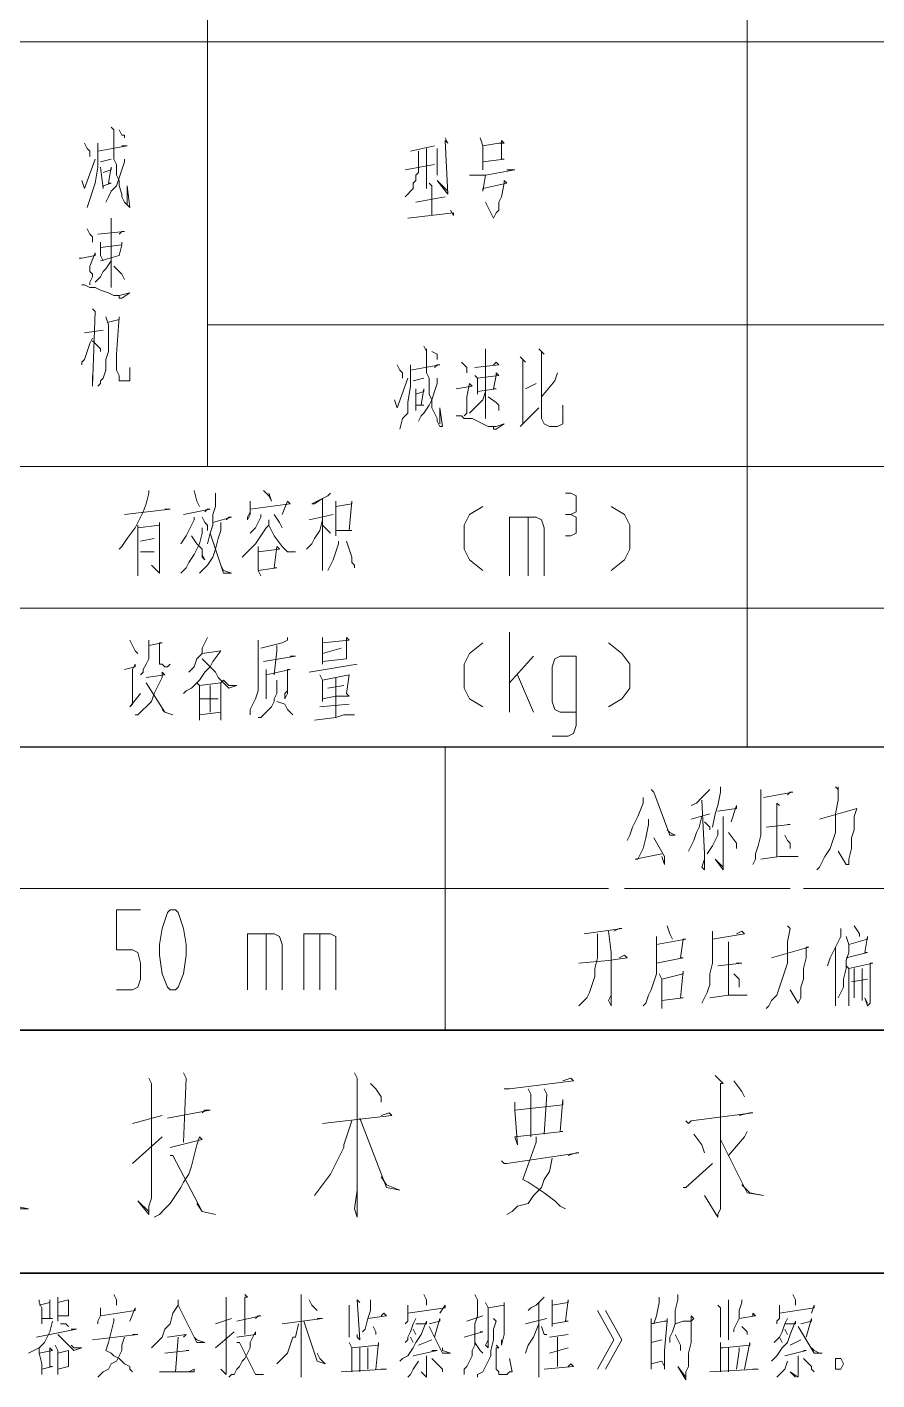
# Model space of a CAD drawing. Header units: inches. Extents: x 46040 to 48278, y -91226 to -88002.
# Drawn here: x 47890 to 48042.6, y -88526.8 to -88283.6 of the extents above; entities that cross this region are included whole.
import ezdxf

# ---------------------------------------------------------------- set-up
doc = ezdxf.new("R2010")
doc.units = ezdxf.units.IN
doc.layers.add('轮廓线', color=7, linetype='Continuous')

msp = doc.modelspace()

# ---------------------------------------------------------------- linework, layer by layer
at = {"layer": '轮廓线', "lineweight": 18}
for points in [[(48019.355, -88083.25), (48019.355, -88413.01)], [(47885.913, -88286.289), (48164.316, -88286.289)], [(47905.116, -88301.65), (47905.593, -88302.129), (47905.593, -88305.01), (47905.593, -88305.969), (47905.593, -88307.41), (47906.073, -88308.369), (47906.073, -88309.33), (47906.073, -88310.289), (47906.554, -88311.25), (47906.554, -88312.209), (47907.034, -88313.65), (47907.034, -88314.129), (47907.515, -88315.09), (47907.995, -88315.568), (47908.476, -88316.049), (47907.995, -88312.209), (47907.995, -88315.568)], [(47906.554, -88302.129), (47907.034, -88303.09), (47907.515, -88303.09), (47907.515, -88303.568)], [(47965.116, -88303.568), (47965.593, -88304.529), (47965.116, -88304.049), (47965.593, -88313.65), (47963.675, -88311.25), (47965.593, -88313.17)], [(47971.355, -88303.568), (47971.835, -88305.01), (47971.835, -88309.33), (47971.835, -88307.889), (47975.675, -88307.41), (47975.194, -88307.41), (47975.194, -88304.529), (47975.194, -88304.049), (47975.675, -88304.529), (47974.714, -88304.529), (47971.835, -88305.01)], [(47900.316, -88304.529), (47900.796, -88305.49), (47901.276, -88305.969), (47901.276, -88306.93)], [(47902.714, -88304.529), (47902.714, -88305.969), (47902.714, -88308.849), (47902.233, -88311.728), (47901.753, -88313.17), (47901.276, -88314.609), (47900.796, -88316.049)], [(47902.714, -88305.969), (47907.995, -88305.01), (47907.515, -88305.01), (47907.034, -88305.01)], [(47960.316, -88305.969), (47960.316, -88308.849), (47960.316, -88309.808), (47959.835, -88310.289), (47959.835, -88311.25), (47959.355, -88311.728), (47959.355, -88312.689), (47958.874, -88313.17), (47958.394, -88313.65), (47957.913, -88314.129)], [(47958.874, -88305.969), (47963.194, -88305.01)], [(47961.753, -88305.49), (47961.753, -88312.689)], [(47963.675, -88305.49), (47963.675, -88310.289)], [(47899.835, -88311.25), (47900.316, -88312.689), (47902.233, -88307.41)], [(47905.116, -88307.41), (47903.194, -88307.889)], [(47907.515, -88307.41), (47907.515, -88307.889), (47907.034, -88309.33), (47906.554, -88310.769), (47906.073, -88312.209), (47905.116, -88313.17), (47904.636, -88314.129), (47904.155, -88315.09)], [(47957.913, -88309.33), (47963.194, -88308.369)], [(47903.194, -88308.849), (47903.675, -88312.689), (47903.675, -88312.209), (47905.116, -88311.728), (47904.636, -88311.728), (47905.116, -88308.849), (47905.116, -88309.33), (47903.675, -88309.808)], [(47969.433, -88310.289), (47970.394, -88310.289), (47972.316, -88310.289), (47977.593, -88309.33), (47977.116, -88309.33), (47976.155, -88309.33)], [(47962.233, -88311.728), (47962.714, -88312.209), (47962.714, -88317.49)], [(47959.835, -88315.09), (47965.116, -88314.129)], [(47905.116, -88317.969), (47905.116, -88318.449), (47905.116, -88330.449), (47905.116, -88329.969), (47905.116, -88329.01)], [(47966.073, -88316.529), (47966.554, -88317.49), (47966.554, -88317.01), (47958.394, -88317.969)], [(47900.796, -88319.889), (47900.796, -88319.889), (47901.276, -88320.849), (47901.753, -88321.33), (47901.753, -88322.289)], [(47902.714, -88320.849), (47907.515, -88320.369), (47907.034, -88320.369), (47906.554, -88320.849)], [(47903.194, -88322.289), (47903.194, -88323.25), (47903.194, -88324.689), (47903.675, -88325.65)], [(47899.355, -88325.17), (47899.835, -88325.17), (47902.233, -88324.689), (47902.233, -88324.209), (47901.276, -88326.609), (47901.276, -88327.09), (47901.276, -88327.568), (47901.753, -88328.049), (47901.753, -88328.529), (47901.276, -88329.49), (47901.276, -88329.969)], [(47905.116, -88325.65), (47904.155, -88327.09), (47903.675, -88327.568), (47903.194, -88328.529), (47902.714, -88329.01), (47902.233, -88329.49)], [(47905.593, -88326.609), (47906.554, -88327.568), (47907.034, -88328.049), (47907.515, -88329.01)], [(47899.835, -88329.969), (47900.316, -88329.969), (47901.276, -88330.449), (47902.233, -88330.449), (47903.194, -88330.93), (47904.636, -88331.41), (47905.593, -88331.889), (47906.554, -88331.889), (47906.554, -88332.369), (47907.034, -88332.369), (47908.476, -88331.41), (47906.554, -88331.889), (47906.073, -88331.889)], [(47901.753, -88334.289), (47902.233, -88334.769), (47901.753, -88348.209), (47901.753, -88347.25), (47901.753, -88346.289)], [(47904.155, -88335.728), (47904.636, -88337.17), (47904.636, -88339.09), (47904.636, -88340.529), (47904.636, -88341.969), (47904.155, -88343.41), (47904.155, -88344.369), (47904.155, -88345.33), (47903.675, -88346.769), (47903.194, -88347.25), (47903.194, -88347.728), (47902.714, -88348.209)], [(47922.394, -88337.17), (48164.316, -88337.17)], [(47901.753, -88339.568), (47901.276, -88340.529), (47900.796, -88341.969), (47900.316, -88343.41), (47899.835, -88343.889), (47899.835, -88344.369)], [(47900.316, -88338.609), (47903.675, -88338.129)], [(47901.753, -88340.049), (47903.194, -88341.49), (47903.194, -88341.969)], [(47961.276, -88341.01), (47961.753, -88341.969), (47961.753, -88341.49), (47961.753, -88344.369), (47961.753, -88345.808), (47962.233, -88346.769), (47962.233, -88348.209), (47962.233, -88348.689), (47962.233, -88349.65), (47962.714, -88350.609), (47962.714, -88352.049), (47963.194, -88353.01), (47963.675, -88353.969), (47963.675, -88354.449), (47964.155, -88355.41), (47964.636, -88355.41), (47964.155, -88352.049), (47964.155, -88354.93)], [(47962.714, -88341.969), (47963.675, -88342.449), (47963.675, -88342.93), (47963.675, -88343.41)], [(47972.316, -88341.49), (47972.316, -88341.969), (47972.316, -88353.969), (47972.316, -88353.49), (47972.316, -88352.529)], [(47981.913, -88341.49), (47982.874, -88342.449), (47982.394, -88341.969), (47982.394, -88344.849), (47982.394, -88347.25), (47982.394, -88349.65), (47982.394, -88351.09), (47982.394, -88351.568), (47982.394, -88352.049), (47982.394, -88353.969), (47982.874, -88354.93), (47983.835, -88355.41), (47985.276, -88355.41), (47986.233, -88354.93), (47986.233, -88351.568)], [(47956.476, -88344.369), (47956.956, -88345.33), (47957.433, -88345.808), (47957.433, -88346.769)], [(47958.874, -88344.369), (47958.874, -88345.808), (47958.874, -88348.209), (47958.394, -88351.09), (47958.394, -88353.01), (47957.433, -88353.969), (47956.956, -88355.889)], [(47958.874, -88345.33), (47964.155, -88344.369), (47963.675, -88344.369), (47963.194, -88344.849)], [(47967.995, -88343.889), (47967.995, -88343.889), (47968.476, -88344.369), (47968.956, -88344.849), (47968.956, -88345.808)], [(47970.394, -88344.849), (47974.714, -88344.369), (47974.233, -88343.889), (47973.753, -88344.369)], [(47978.554, -88342.93), (47979.515, -88343.889), (47979.034, -88343.41), (47979.034, -88354.93), (47978.554, -88355.41), (47981.913, -88352.049)], [(47955.995, -88350.609), (47956.476, -88352.049), (47958.394, -88346.769)], [(47961.276, -88346.769), (47959.355, -88347.25)], [(47963.675, -88346.769), (47963.675, -88347.728), (47963.194, -88349.17), (47962.714, -88350.609), (47962.233, -88351.568), (47961.276, -88353.01), (47960.796, -88353.49), (47960.316, -88354.449)], [(47970.394, -88346.289), (47970.874, -88346.769), (47970.874, -88348.209), (47970.874, -88349.65)], [(47970.874, -88346.769), (47974.714, -88346.289), (47974.233, -88345.808), (47974.233, -88346.289), (47973.753, -88348.689), (47974.233, -88348.689), (47970.874, -88349.17)], [(47982.394, -88350.129), (47984.796, -88347.25), (47985.276, -88345.808)], [(47959.835, -88348.689), (47959.835, -88352.529), (47959.835, -88351.568), (47961.276, -88351.568), (47960.796, -88351.568), (47961.276, -88348.689), (47961.276, -88349.17), (47959.835, -88349.65)], [(47967.034, -88348.689), (47967.034, -88348.689), (47969.913, -88348.209), (47969.433, -88347.728), (47968.956, -88350.129), (47968.956, -88350.609), (47968.956, -88351.09), (47968.956, -88351.568), (47968.956, -88352.049), (47968.956, -88353.01), (47968.476, -88353.49)], [(47972.316, -88349.17), (47971.835, -88350.609), (47970.874, -88351.568), (47970.394, -88352.049), (47969.913, -88352.529), (47969.433, -88353.01)], [(47979.515, -88348.689), (47981.433, -88347.728)], [(47972.796, -88350.129), (47974.233, -88351.09), (47974.714, -88351.568), (47974.714, -88352.529)], [(47967.034, -88353.49), (47967.995, -88353.49), (47968.476, -88353.969), (47969.913, -88353.969), (47970.874, -88354.449), (47971.835, -88354.93), (47972.796, -88355.41), (47973.753, -88355.41), (47973.753, -88355.889), (47974.233, -88355.889), (47975.675, -88354.93), (47974.233, -88355.41), (47973.276, -88355.41)], [(47885.913, -88362.609), (48164.316, -88362.609)], [(47911.835, -88366.93), (47911.835, -88367.41), (47911.355, -88369.33), (47910.874, -88370.769), (47910.394, -88371.728), (47909.433, -88373.65), (47907.995, -88375.568), (47907.034, -88377.01), (47906.554, -88377.49)], [(47920.956, -88369.808), (47920.476, -88368.849), (47919.995, -88366.93)], [(47922.394, -88376.529), (47922.874, -88374.609), (47923.355, -88373.17), (47923.355, -88371.25), (47923.835, -88369.808), (47923.835, -88368.369), (47923.835, -88367.41)], [(47930.073, -88368.849), (47930.073, -88369.808), (47930.073, -88370.769), (47930.073, -88371.25), (47929.593, -88372.209), (47929.593, -88371.728), (47930.073, -88370.769)], [(47930.073, -88370.289), (47937.276, -88369.33), (47936.796, -88368.849), (47935.835, -88371.25)], [(47932.476, -88366.93), (47933.433, -88367.889), (47933.913, -88368.849), (47933.433, -88367.41)], [(47944.476, -88367.41), (47943.995, -88367.889), (47943.034, -88368.369), (47941.593, -88369.33), (47941.116, -88369.33), (47943.034, -88368.369), (47943.034, -88381.33), (47943.034, -88380.849), (47943.034, -88379.889)], [(47945.433, -88368.849), (47945.433, -88370.289), (47945.433, -88372.689), (47945.433, -88375.09), (47945.433, -88374.129), (47948.316, -88374.129), (47947.835, -88374.129), (47948.316, -88368.849), (47948.316, -88369.33), (47945.433, -88369.808)], [(47986.714, -88367.41), (47987.675, -88367.41), (47988.636, -88367.889), (47988.636, -88368.849), (47988.636, -88370.289), (47988.636, -88370.769), (47987.675, -88371.25), (47988.636, -88371.728), (47988.636, -88372.209), (47988.636, -88373.65), (47988.636, -88374.609), (47987.675, -88375.09), (47986.714, -88375.09)], [(47907.515, -88371.25), (47915.675, -88370.289), (47915.194, -88370.289)], [(47915.194, -88370.289), (47914.714, -88370.289)], [(47919.995, -88371.728), (47919.995, -88372.209), (47918.554, -88375.09), (47917.593, -88376.529)], [(47918.073, -88371.25), (47922.874, -88370.289), (47922.394, -88370.289), (47921.913, -88370.769)], [(47921.433, -88371.728), (47921.913, -88372.689), (47922.394, -88373.17), (47922.394, -88374.129)], [(47923.355, -88372.689), (47926.714, -88371.728), (47926.233, -88371.728), (47925.753, -88372.209)], [(47931.995, -88371.25), (47931.995, -88371.728), (47931.034, -88373.65), (47930.073, -88374.609)], [(47940.636, -88372.209), (47944.956, -88371.25)], [(47971.835, -88369.808), (47969.433, -88371.25), (47968.476, -88373.17), (47968.476, -88377.49), (47969.433, -88379.41), (47971.835, -88381.33)], [(47976.636, -88382.289), (47976.636, -88371.728), (47981.433, -88371.728), (47982.394, -88372.209), (47982.874, -88373.65), (47982.874, -88382.289)], [(47979.995, -88382.289), (47979.995, -88371.728)], [(47986.714, -88371.25), (47987.675, -88371.25)], [(47994.874, -88369.808), (47997.276, -88371.25), (47998.233, -88373.17), (47998.233, -88377.49), (47997.276, -88379.41), (47994.874, -88381.33)], [(47921.433, -88373.65), (47921.433, -88374.609), (47920.956, -88376.529), (47919.995, -88378.449), (47919.034, -88379.889), (47918.554, -88380.849), (47917.593, -88381.808)], [(47924.796, -88372.689), (47924.796, -88374.129), (47924.316, -88375.568), (47923.835, -88377.49), (47923.355, -88378.93), (47922.394, -88380.369), (47921.433, -88381.33), (47920.956, -88381.808)], [(47933.433, -88372.209), (47933.433, -88373.17), (47932.956, -88373.65), (47931.995, -88375.09), (47931.034, -88376.529), (47930.073, -88377.49), (47929.116, -88378.449), (47928.636, -88378.93)], [(47943.034, -88372.209), (47942.554, -88374.129), (47941.593, -88375.568), (47941.116, -88376.529), (47940.155, -88377.49)], [(47943.034, -88373.17), (47944.476, -88374.609)], [(47912.796, -88375.568), (47910.394, -88376.049)], [(47919.515, -88375.09), (47920.476, -88376.529), (47921.433, -88377.49), (47921.433, -88378.93), (47921.913, -88379.41), (47921.433, -88378.449)], [(47922.874, -88374.609), (47925.276, -88381.808), (47926.714, -88381.808), (47925.276, -88381.33), (47924.796, -88380.369)], [(47945.913, -88376.049), (47945.913, -88376.529), (47945.433, -88377.969), (47944.956, -88379.41), (47944.476, -88380.369), (47943.995, -88381.33)], [(47947.355, -88376.049), (47947.835, -88377.49), (47948.316, -88378.93), (47948.316, -88379.889), (47948.796, -88380.369), (47948.796, -88380.849)], [(47910.394, -88377.969), (47912.796, -88377.969)], [(47511.995, -88388.049), (48164.316, -88388.049)], [(47922.394, -88393.33), (47921.913, -88394.289), (47921.433, -88395.25), (47921.433, -88396.209), (47920.476, -88397.17), (47919.995, -88398.609), (47919.515, -88399.09), (47919.034, -88399.568)], [(47936.796, -88393.33), (47936.796, -88393.808), (47935.835, -88394.289), (47933.913, -88394.769), (47931.995, -88395.25)], [(47943.034, -88393.33), (47943.034, -88394.289), (47943.034, -88398.129), (47943.034, -88397.65), (47947.355, -88397.17), (47947.355, -88393.33), (47947.835, -88393.808), (47943.034, -88394.289)], [(47976.636, -88406.769), (47976.636, -88392.369)], [(47908.476, -88393.808), (47909.433, -88395.728), (47909.913, -88396.209)], [(47911.835, -88393.808), (47911.835, -88394.769), (47911.835, -88396.209), (47911.835, -88397.17), (47911.355, -88398.129), (47910.874, -88399.09), (47910.874, -88399.568), (47910.394, -88400.049)], [(47911.835, -88394.769), (47914.233, -88394.289), (47913.753, -88394.289), (47913.753, -88395.25), (47913.753, -88395.728), (47913.753, -88396.689), (47913.753, -88397.65), (47913.753, -88398.129), (47914.233, -88398.129), (47914.714, -88398.609), (47915.194, -88398.609), (47915.675, -88398.129)], [(47921.433, -88396.209), (47924.796, -88395.728), (47923.355, -88397.65), (47922.874, -88398.609), (47921.913, -88399.568), (47920.956, -88401.01), (47919.995, -88401.969), (47919.515, -88402.449), (47918.554, -88402.93), (47918.073, -88403.41)], [(47931.515, -88393.808), (47931.515, -88395.25), (47931.515, -88398.129), (47931.515, -88400.049), (47931.515, -88401.49), (47931.515, -88402.93), (47931.034, -88404.369), (47930.554, -88405.33), (47930.073, -88406.289), (47930.073, -88407.25)], [(47934.874, -88394.769), (47934.874, -88395.728), (47934.394, -88400.049)], [(47943.034, -88396.209), (47946.394, -88395.25)], [(47971.835, -88394.289), (47969.433, -88396.209), (47968.476, -88398.129), (47968.476, -88402.449), (47969.433, -88404.369), (47971.835, -88405.808)], [(47994.394, -88394.289), (47996.796, -88396.209), (47998.233, -88398.129), (47998.233, -88402.449), (47996.796, -88404.369), (47994.394, -88405.808)], [(47907.515, -88399.09), (47909.433, -88398.609), (47909.433, -88398.129), (47908.956, -88399.09), (47908.956, -88405.33), (47908.476, -88405.808), (47910.394, -88403.41)], [(47932.476, -88397.65), (47938.233, -88396.689), (47937.753, -88396.689), (47937.276, -88396.689)], [(47940.636, -88399.568), (47943.515, -88399.09), (47949.276, -88398.129)], [(47980.956, -88396.689), (47976.636, -88401.49)], [(47988.636, -88406.769), (47985.753, -88406.769), (47984.796, -88406.289), (47984.316, -88404.849), (47984.316, -88398.609), (47984.796, -88397.17), (47985.753, -88396.689), (47988.636, -88396.689), (47988.636, -88409.17), (47988.155, -88410.609), (47987.194, -88411.09), (47984.316, -88411.09)], [(47911.355, -88400.529), (47914.714, -88400.049), (47914.233, -88399.568), (47914.233, -88400.529), (47913.753, -88401.49), (47913.276, -88402.449), (47912.796, -88403.41), (47912.316, -88404.849), (47911.355, -88405.808), (47910.874, -88406.289), (47909.913, -88407.25), (47909.433, -88407.25)], [(47932.956, -88399.09), (47932.956, -88400.049), (47932.956, -88404.369), (47932.956, -88403.889), (47932.956, -88402.93)], [(47932.956, -88400.049), (47937.276, -88399.09), (47936.796, -88399.09), (47936.796, -88400.529), (47936.796, -88402.449), (47936.796, -88403.41), (47936.316, -88404.369), (47936.316, -88403.41), (47936.796, -88402.93)], [(47942.554, -88400.049), (47943.034, -88401.01), (47943.034, -88403.889), (47943.034, -88404.849), (47943.034, -88404.369), (47945.433, -88403.889), (47947.835, -88403.889), (47947.355, -88403.41), (47947.835, -88400.049), (47945.433, -88400.529), (47943.034, -88401.01)], [(47945.433, -88400.529), (47945.433, -88407.728)], [(47980.956, -88406.769), (47978.073, -88400.049)], [(47922.874, -88401.969), (47922.874, -88406.769)], [(47934.874, -88401.01), (47934.874, -88401.49), (47934.874, -88403.41), (47934.394, -88404.369), (47934.394, -88404.849), (47933.913, -88405.808), (47933.433, -88406.289), (47932.956, -88406.769), (47932.476, -88407.25), (47931.995, -88407.728), (47931.515, -88407.728)], [(47943.995, -88402.449), (47946.874, -88401.969)], [(47920.956, -88404.369), (47924.316, -88404.369)], [(47934.874, -88404.849), (47936.316, -88405.33), (47936.796, -88406.289), (47937.276, -88406.769), (47937.753, -88407.25)], [(47942.554, -88405.808), (47947.835, -88405.33)], [(47941.593, -88408.209), (47945.433, -88407.728), (47946.874, -88407.25), (47948.796, -88407.25), (47947.355, -88407.25)], [(47511.995, -88413.01), (48164.316, -88413.01)], [(47511.995, -88413.01), (48164.316, -88413.01)], [(47511.995, -88413.01), (48164.316, -88413.01)], [(47965.116, -88413.01), (47965.116, -88463.889)], [(48014.554, -88420.209), (48014.554, -88421.17), (48014.073, -88423.568), (48013.593, -88425.01), (48013.116, -88427.41)], [(48035.194, -88420.209), (48035.675, -88420.689), (48035.675, -88420.209), (48035.675, -88422.609), (48035.194, -88425.01), (48035.194, -88426.93), (48035.194, -88428.369), (48034.714, -88429.808), (48034.233, -88431.25), (48033.276, -88432.689), (48032.796, -88433.65), (48032.316, -88434.609), (48031.835, -88435.09)], [(48000.636, -88422.129), (48000.636, -88423.09), (47999.675, -88425.49), (47998.714, -88427.41), (47998.233, -88428.849), (47997.753, -88429.808)], [(48002.073, -88420.689), (48002.554, -88421.17), (48005.433, -88428.849), (48006.394, -88428.849), (48005.433, -88428.369), (48004.956, -88427.889)], [(48012.636, -88420.689), (48012.155, -88421.17), (48011.194, -88422.129), (48010.233, -88423.09), (48009.276, -88423.568)], [(48011.194, -88422.609), (48011.675, -88432.209), (48011.675, -88435.09), (48011.194, -88434.609), (48011.675, -88433.17)], [(48021.753, -88420.689), (48021.753, -88422.129), (48021.753, -88424.529), (48021.753, -88426.93), (48021.753, -88428.849), (48021.276, -88430.769), (48020.796, -88432.209), (48020.796, -88433.17), (48020.316, -88434.129)], [(48022.233, -88422.129), (48027.515, -88421.17), (48027.034, -88421.17), (48026.554, -88421.65)], [(48009.276, -88425.969), (48012.636, -88425.01)], [(48014.073, -88424.529), (48017.433, -88424.049), (48017.433, -88423.568), (48016.476, -88426.449)], [(48001.593, -88425.969), (48001.593, -88426.93), (48001.116, -88429.33), (48000.636, -88431.25), (47999.675, -88433.17), (47999.194, -88433.17), (48003.995, -88432.209)], [(48011.194, -88425.49), (48010.714, -88427.41), (48010.233, -88428.369), (48009.753, -88429.808), (48009.276, -88430.769), (48008.796, -88431.728)], [(48011.675, -88426.449), (48012.636, -88427.41), (48012.636, -88427.889)], [(48015.034, -88425.49), (48015.034, -88425.969), (48015.034, -88432.689), (48015.034, -88434.129), (48015.034, -88435.09), (48013.593, -88433.17), (48015.034, -88434.609)], [(48022.714, -88427.41), (48027.034, -88426.93), (48026.554, -88426.93)], [(48002.554, -88429.33), (48004.476, -88432.689), (48004.476, -88434.129), (48003.995, -88432.689)], [(48014.073, -88427.889), (48014.073, -88428.849), (48013.116, -88430.769), (48012.155, -88432.209)], [(48015.995, -88428.369), (48017.433, -88430.289), (48017.433, -88431.25)], [(48026.073, -88428.849), (48026.554, -88429.808), (48027.034, -88430.289), (48027.034, -88431.25)], [(48021.753, -88433.17), (48025.116, -88432.689), (48028.476, -88432.689), (48027.995, -88432.689), (48027.515, -88432.689)], [(47770.714, -88438.449), (47980.956, -88438.449)], [(47784.155, -88438.449), (47994.394, -88438.449)], [(47997.276, -88438.449), (48013.593, -88438.449)], [(48010.714, -88438.449), (48027.034, -88438.449)], [(48029.433, -88438.449), (48137.433, -88438.449)], [(47906.073, -88456.689), (47908.956, -88456.689), (47909.913, -88456.209), (47910.394, -88454.769), (47910.394, -88451.889), (47909.913, -88449.969), (47908.956, -88449.49), (47906.073, -88449.49), (47906.073, -88442.289), (47910.394, -88442.289)], [(47916.636, -88456.689), (47917.116, -88456.209), (47918.073, -88453.808), (47918.554, -88450.449), (47918.554, -88448.529), (47918.073, -88445.65), (47917.116, -88442.769), (47916.636, -88442.289), (47915.675, -88442.289), (47915.194, -88442.769), (47914.233, -88445.65), (47913.753, -88448.529), (47913.753, -88450.449), (47914.233, -88453.808), (47915.194, -88456.209), (47915.675, -88456.689), (47916.636, -88456.689)], [(47929.593, -88456.689), (47929.593, -88446.609), (47934.394, -88446.609), (47935.355, -88447.09), (47935.835, -88448.529), (47935.835, -88456.689)], [(47932.956, -88456.689), (47932.956, -88446.609)], [(47939.675, -88456.689), (47939.675, -88446.609), (47944.476, -88446.609), (47945.433, -88447.09), (47945.433, -88448.529), (47945.433, -88456.689)], [(47942.554, -88456.689), (47942.554, -88446.609)], [(47992.476, -88446.609), (47992.476, -88449.01), (47992.476, -88450.93), (47991.995, -88452.849), (47991.995, -88454.289), (47991.515, -88455.728), (47991.034, -88457.17), (47990.554, -88458.129), (47990.073, -88458.609), (47989.593, -88459.09), (47989.116, -88459.568)], [(47990.073, -88446.609), (47996.796, -88445.65), (47996.316, -88445.65), (47995.355, -88446.129)], [(47994.394, -88446.129), (47994.874, -88449.969), (47994.874, -88454.769), (47994.874, -88458.609), (47994.874, -88459.568), (47994.394, -88458.609), (47994.874, -88457.65)], [(48003.034, -88447.09), (48003.034, -88448.529), (48003.034, -88450.449), (48003.034, -88451.889), (48003.034, -88453.808), (48002.554, -88455.25), (48002.073, -88456.689), (48001.593, -88457.65), (48001.116, -88459.09), (48000.636, -88459.568)], [(48004.956, -88445.17), (48005.433, -88446.609), (48005.913, -88447.568)], [(48013.116, -88446.129), (48013.116, -88447.09), (48013.116, -88449.49), (48013.116, -88451.889), (48012.636, -88453.808), (48012.636, -88455.728), (48012.155, -88457.17), (48011.675, -88458.129), (48011.194, -88459.09)], [(48013.116, -88447.568), (48018.874, -88446.609), (48018.394, -88446.129), (48017.433, -88446.609)], [(48026.554, -88445.17), (48027.034, -88445.65), (48026.554, -88448.049), (48026.554, -88450.449), (48026.554, -88451.889), (48026.073, -88453.33), (48025.593, -88454.769), (48025.116, -88456.209), (48024.636, -88457.65), (48023.675, -88458.609), (48023.194, -88459.568), (48022.714, -88460.049)], [(48036.155, -88445.65), (48036.155, -88447.09), (48035.194, -88449.01), (48034.233, -88450.93), (48033.753, -88452.369)], [(48037.116, -88447.09), (48037.593, -88448.529), (48037.593, -88449.969), (48037.116, -88451.41), (48037.116, -88452.849), (48036.636, -88454.769), (48036.636, -88456.209), (48036.155, -88457.17), (48035.675, -88458.129)], [(48037.593, -88448.529), (48040.956, -88447.568), (48040.956, -88447.09), (48040.476, -88449.969), (48040.956, -88449.969), (48037.116, -88450.93)], [(48038.554, -88445.17), (48039.515, -88446.609), (48039.515, -88447.09)], [(48003.034, -88448.529), (48008.316, -88447.568), (48007.835, -88447.568), (48007.355, -88450.93), (48007.835, -88450.93), (48003.034, -88451.889)], [(48015.995, -88448.049), (48015.995, -88448.529), (48015.995, -88457.65)], [(48035.194, -88449.01), (48035.194, -88459.568), (48035.194, -88458.609), (48035.194, -88457.17)], [(47989.116, -88451.889), (47994.394, -88451.41), (47997.753, -88450.93), (47997.276, -88450.449), (47996.316, -88450.93)], [(48014.073, -88452.369), (48018.394, -88451.889), (48017.913, -88451.889), (48017.433, -88451.889)], [(48037.593, -88452.849), (48041.913, -88451.889), (48041.433, -88451.889), (48041.433, -88456.209), (48041.433, -88458.129), (48041.433, -88459.09), (48040.956, -88459.568), (48040.476, -88458.129), (48040.956, -88459.09)], [(48016.956, -88453.808), (48017.913, -88454.769), (48017.913, -88455.25), (48017.913, -88456.209)], [(48037.116, -88452.369), (48037.593, -88452.849), (48037.593, -88456.209), (48037.593, -88459.568), (48037.593, -88458.609), (48037.593, -88457.17)], [(48038.554, -88452.849), (48038.554, -88458.129)], [(48039.995, -88452.849), (48039.995, -88458.609)], [(48040.956, -88454.769), (48038.073, -88455.25)], [(48012.636, -88458.129), (48015.995, -88457.65), (48019.355, -88457.65), (48018.874, -88457.65)], [(47911.835, -88472.529), (47912.316, -88473.49), (47912.316, -88494.129), (47911.835, -88495.568), (47911.835, -88497.01), (47909.913, -88494.609), (47911.835, -88496.529)], [(47918.073, -88471.568), (47918.554, -88472.529), (47918.073, -88484.049)], [(47948.796, -88471.568), (47949.276, -88472.529), (47949.276, -88497.49), (47948.796, -88496.049), (47949.276, -88492.689)], [(47951.675, -88473.49), (47952.636, -88474.449), (47953.593, -88475.889), (47953.593, -88476.849)], [(47975.675, -88474.449), (47976.155, -88474.449), (47976.636, -88474.449), (47988.155, -88473.01), (47987.675, -88472.529), (47986.233, -88473.01)], [(48013.593, -88472.049), (48015.034, -88473.49), (48014.554, -88473.49), (48014.554, -88493.17), (48014.554, -88494.609), (48014.554, -88496.049), (48014.073, -88497.01), (48014.073, -88497.49), (48011.675, -88493.65)], [(48016.956, -88473.01), (48018.394, -88474.93), (48018.874, -88475.889)], [(47979.995, -88474.449), (47980.476, -88475.41), (47980.476, -88483.09)], [(47982.874, -88474.449), (47983.355, -88475.41), (47982.874, -88482.609)], [(47915.194, -88479.728), (47922.874, -88478.289), (47921.913, -88478.289), (47921.433, -88478.769)], [(47977.593, -88476.849), (47977.593, -88478.289), (47978.073, -88484.529), (47977.593, -88483.09), (47986.233, -88482.129), (47985.753, -88482.129), (47986.233, -88476.369), (47986.233, -88477.33), (47977.593, -88478.289)], [(47908.956, -88480.689), (47914.233, -88479.25)], [(47948.316, -88480.209), (47946.874, -88484.529), (47946.874, -88485.01), (47945.913, -88486.93), (47944.476, -88489.808), (47943.034, -88491.728), (47941.593, -88493.65)], [(47943.034, -88480.689), (47955.515, -88479.25), (47955.034, -88478.769), (47953.593, -88479.25)], [(47949.753, -88479.728), (47954.554, -88492.209), (47956.956, -88492.689), (47954.554, -88491.728), (47953.593, -88490.289)], [(48008.316, -88480.209), (48008.796, -88480.689), (48009.276, -88480.209), (48020.316, -88478.769), (48019.835, -88478.769), (48017.913, -88479.25)], [(47883.515, -88483.09), (47883.515, -88483.09), (47887.835, -88496.049), (47890.233, -88496.049), (47887.835, -88495.568), (47886.874, -88494.129)], [(47908.956, -88487.889), (47914.233, -88483.09)], [(47915.675, -88485.01), (47921.433, -88483.568), (47920.956, -88483.09), (47920.476, -88484.529), (47919.995, -88486.449), (47919.515, -88488.369), (47919.034, -88489.808), (47918.073, -88491.25), (47917.593, -88492.209), (47916.636, -88493.65), (47915.675, -88495.09), (47914.714, -88496.049), (47913.753, -88497.01), (47912.796, -88497.49)], [(47981.433, -88483.09), (47981.433, -88484.049), (47979.034, -88490.769), (47979.995, -88491.25), (47982.874, -88493.17), (47984.796, -88494.609), (47985.753, -88495.568), (47986.714, -88496.049)], [(48009.753, -88482.609), (48011.194, -88484.529), (48011.675, -88485.969)], [(48019.355, -88482.129), (48018.874, -88483.09), (48015.995, -88486.449)], [(47975.194, -88487.41), (47975.675, -88487.889), (47976.155, -88487.889), (47989.116, -88485.969), (47988.636, -88485.969), (47987.194, -88486.449)], [(48014.554, -88483.568), (48019.355, -88493.17), (48022.233, -88493.65), (48019.835, -88493.17), (48018.394, -88491.728)], [(47984.316, -88486.93), (47983.835, -88489.33), (47982.874, -88490.769), (47982.394, -88492.209), (47980.956, -88493.65), (47979.995, -88495.09), (47978.073, -88495.568), (47977.116, -88496.529), (47976.155, -88497.01)], [(48007.835, -88492.209), (48008.316, -88492.209), (48013.116, -88487.889)], [(47511.995, -88507.568), (48164.316, -88507.568)], [(47892.155, -88512.369), (47892.155, -88512.849), (47892.636, -88513.808), (47892.636, -88516.689), (47892.636, -88515.728), (47894.554, -88515.728), (47894.073, -88515.728), (47894.073, -88512.369), (47894.073, -88512.849), (47892.155, -88513.33)], [(47895.515, -88511.889), (47895.515, -88512.849), (47895.515, -88514.769), (47895.515, -88516.209), (47895.515, -88515.25), (47897.433, -88515.25), (47897.433, -88512.369), (47895.515, -88512.849)], [(47905.593, -88511.41), (47906.073, -88512.369), (47906.073, -88512.849), (47906.073, -88513.33)], [(47917.116, -88512.369), (47917.116, -88512.849), (47917.116, -88513.33), (47916.155, -88514.769), (47915.675, -88516.689), (47914.714, -88517.65), (47914.233, -88519.09), (47913.276, -88520.049), (47912.316, -88521.01)], [(47929.116, -88511.41), (47929.593, -88511.889), (47929.116, -88511.889), (47929.116, -88518.609)], [(47939.194, -88511.41), (47939.194, -88512.369), (47939.194, -88511.889), (47939.194, -88526.289), (47939.194, -88525.33), (47939.194, -88523.41)], [(47940.636, -88512.369), (47941.116, -88513.33), (47941.593, -88513.808), (47942.073, -88514.289)], [(47951.675, -88512.369), (47951.675, -88512.849), (47951.675, -88514.289), (47951.194, -88515.728), (47950.714, -88517.65), (47950.233, -88518.129)], [(47961.276, -88511.41), (47961.753, -88512.369), (47961.753, -88512.849), (47961.753, -88513.33)], [(47970.394, -88511.41), (47970.874, -88512.369), (47970.874, -88512.849), (47970.874, -88515.25), (47970.394, -88516.689), (47970.394, -88518.129), (47970.394, -88519.09), (47970.394, -88520.529), (47969.913, -88521.49), (47969.913, -88522.449), (47969.433, -88523.41), (47968.956, -88524.369), (47968.476, -88524.849), (47968.476, -88525.808)], [(47982.874, -88511.889), (47982.394, -88512.369), (47981.433, -88513.33), (47980.476, -88513.808), (47979.995, -88514.289)], [(47984.316, -88512.369), (47984.316, -88513.33), (47984.316, -88515.25), (47984.316, -88517.17)], [(47984.316, -88516.689), (47987.194, -88516.209), (47986.714, -88516.209), (47987.194, -88512.369), (47987.194, -88512.849), (47984.316, -88513.33)], [(48003.515, -88511.889), (48003.515, -88512.849), (48003.034, -88515.25), (48002.554, -88516.689)], [(48006.874, -88511.41), (48006.874, -88512.369), (48006.394, -88514.289), (48006.394, -88516.689), (48005.913, -88518.129), (48005.433, -88519.09), (48005.433, -88520.049)], [(48018.394, -88512.369), (48018.394, -88512.849), (48017.913, -88514.289), (48017.913, -88515.728), (48016.956, -88517.65), (48016.956, -88518.129)], [(48027.515, -88511.41), (48027.995, -88512.369), (48027.995, -88512.849), (48027.995, -88513.33)], [(47903.194, -88513.808), (47903.194, -88514.769), (47903.194, -88515.25), (47902.714, -88516.209), (47902.714, -88516.689)], [(47903.194, -88515.25), (47909.433, -88514.289), (47909.433, -88513.808), (47908.476, -88516.209)], [(47917.116, -88513.33), (47920.476, -88520.049), (47921.913, -88520.049), (47920.476, -88519.568), (47919.995, -88519.09)], [(47947.835, -88513.33), (47947.835, -88513.808), (47947.835, -88519.09), (47947.835, -88518.609), (47947.835, -88516.689)], [(47951.194, -88515.728), (47954.554, -88515.25), (47954.073, -88514.769), (47953.593, -88515.25)], [(47958.394, -88513.33), (47958.394, -88514.289), (47958.394, -88515.728), (47958.394, -88516.209), (47957.913, -88516.689)], [(47958.394, -88514.769), (47965.116, -88513.808), (47965.116, -88513.33), (47964.155, -88514.769)], [(47972.316, -88512.849), (47972.796, -88513.808), (47972.796, -88520.049), (47972.796, -88521.01), (47972.316, -88520.529), (47972.796, -88519.568)], [(47972.796, -88513.808), (47975.675, -88513.33), (47975.675, -88512.849), (47975.675, -88513.808), (47975.675, -88518.609), (47975.194, -88520.529), (47975.194, -88520.049), (47975.194, -88519.568)], [(47981.913, -88512.849), (47981.913, -88526.289), (47981.913, -88524.849), (47981.913, -88523.889)], [(47992.476, -88514.289), (47995.355, -88519.568), (47992.476, -88524.849)], [(47993.913, -88524.849), (47996.796, -88519.568), (47993.913, -88514.289)], [(48014.073, -88513.33), (48014.554, -88513.808), (48014.554, -88519.09), (48014.554, -88518.609), (48014.554, -88516.689)], [(48017.913, -88515.728), (48020.796, -88515.25), (48020.316, -88514.769), (48020.316, -88515.25)], [(48025.116, -88513.33), (48025.116, -88514.289), (48025.116, -88515.728), (48024.636, -88516.209), (48024.636, -88516.689)], [(48025.116, -88514.769), (48031.355, -88513.808), (48031.355, -88513.33), (48030.874, -88514.769)], [(47894.554, -88516.209), (47894.073, -88518.129), (47893.593, -88519.09), (47893.116, -88520.049), (47892.155, -88521.01), (47891.194, -88521.49), (47890.233, -88521.969)], [(47895.995, -88516.689), (47896.956, -88516.689), (47897.433, -88517.17)], [(47905.593, -88515.728), (47905.593, -88516.209), (47904.636, -88520.049), (47904.155, -88521.49), (47905.116, -88521.969), (47905.593, -88522.449), (47906.554, -88522.93), (47907.515, -88523.889), (47908.476, -88524.369), (47908.476, -88524.849), (47908.956, -88525.33)], [(47923.835, -88516.689), (47926.714, -88515.728)], [(47927.675, -88516.209), (47931.995, -88515.25), (47931.515, -88515.25), (47931.034, -88515.728)], [(47938.714, -88516.689), (47938.233, -88519.09), (47937.753, -88519.09), (47937.276, -88520.529), (47936.796, -88521.969), (47935.835, -88522.93), (47934.874, -88523.889)], [(47935.835, -88516.689), (47943.034, -88515.728), (47942.554, -88515.728), (47942.073, -88515.728)], [(47939.675, -88516.209), (47942.073, -88523.41), (47943.515, -88523.889), (47942.554, -88522.93), (47942.073, -88521.969)], [(47952.155, -88517.17), (47952.636, -88518.129), (47952.636, -88518.609)], [(47959.835, -88516.689), (47961.753, -88516.689), (47961.753, -88516.209), (47960.796, -88518.609), (47959.835, -88520.049), (47959.355, -88521.01), (47958.394, -88522.449), (47957.433, -88522.93), (47956.956, -88523.41)], [(47959.835, -88515.728), (47959.355, -88516.689), (47958.874, -88518.129), (47958.394, -88519.09), (47958.394, -88519.568), (47957.913, -88520.049)], [(47962.233, -88516.689), (47964.155, -88516.209), (47964.155, -88515.728), (47963.194, -88519.09)], [(47962.233, -88517.17), (47964.636, -88521.969), (47966.073, -88521.969), (47964.636, -88521.49), (47964.636, -88521.01)], [(47968.956, -88516.209), (47971.835, -88515.25)], [(47973.753, -88515.728), (47974.233, -88516.209), (47973.753, -88517.65), (47973.753, -88519.568), (47973.276, -88521.49), (47973.276, -88522.449), (47972.796, -88523.41), (47972.316, -88524.369), (47971.835, -88525.33), (47970.874, -88525.808), (47970.874, -88526.289)], [(47983.355, -88515.728), (47979.515, -88516.689)], [(47981.913, -88516.689), (47980.956, -88519.09), (47979.995, -88520.529), (47979.515, -88521.969)], [(47982.394, -88517.17), (47982.874, -88518.609), (47983.355, -88518.609)], [(48006.394, -88516.689), (48007.835, -88516.209), (48009.276, -88516.209), (48009.753, -88515.728), (48009.276, -88515.25), (48009.276, -88517.65), (48009.276, -88520.049), (48008.796, -88521.969), (48008.796, -88524.369), (48008.316, -88525.33), (48008.316, -88526.769), (48006.874, -88524.369), (48008.316, -88526.289)], [(48018.394, -88517.17), (48019.355, -88518.129), (48019.355, -88518.609)], [(48026.073, -88516.689), (48027.995, -88516.689), (48027.995, -88516.209), (48027.034, -88518.609), (48026.554, -88520.049), (48025.593, -88521.01), (48024.636, -88522.449), (48024.155, -88522.93), (48023.675, -88523.41)], [(48026.554, -88515.728), (48026.073, -88516.689), (48025.593, -88518.129), (48025.116, -88519.09), (48024.636, -88519.568), (48024.155, -88520.049)], [(48028.476, -88517.17), (48031.355, -88521.969), (48032.796, -88521.969), (48032.316, -88521.969), (48031.355, -88521.49), (48030.874, -88521.01)], [(48028.956, -88516.689), (48030.874, -88516.209), (48030.874, -88515.728), (48029.913, -88519.09)], [(47891.675, -88519.09), (47898.874, -88517.65), (47898.394, -88517.65), (47897.913, -88517.65)], [(47895.515, -88518.609), (47898.394, -88521.49), (47899.835, -88521.01), (47898.394, -88521.01), (47897.913, -88520.529)], [(47901.753, -88519.568), (47909.913, -88518.609), (47908.956, -88518.609)], [(47907.515, -88519.09), (47907.034, -88520.529), (47907.034, -88521.49), (47906.554, -88522.449), (47906.073, -88523.41), (47905.116, -88523.889), (47904.636, -88524.849), (47903.675, -88525.33), (47903.194, -88525.808), (47902.714, -88526.289)], [(47915.194, -88519.09), (47918.554, -88518.609), (47918.073, -88519.09)], [(47917.116, -88519.09), (47916.636, -88525.33)], [(47923.835, -88521.01), (47927.194, -88518.129)], [(47927.675, -88519.09), (47931.034, -88518.609), (47931.034, -88518.129), (47930.554, -88519.09), (47930.073, -88520.049), (47930.073, -88521.01), (47929.593, -88521.969), (47929.116, -88522.93), (47928.636, -88523.41), (47928.155, -88524.369), (47927.675, -88524.849), (47927.194, -88525.808), (47926.714, -88525.808), (47926.233, -88526.289)], [(47958.874, -88519.09), (47959.355, -88520.049)], [(47959.355, -88517.65), (47959.835, -88518.609)], [(47962.714, -88519.568), (47960.316, -88520.529)], [(47968.476, -88519.09), (47971.835, -88518.129), (47971.355, -88518.129)], [(47983.835, -88519.09), (47987.194, -88518.609)], [(47985.276, -88519.09), (47985.276, -88524.369)], [(48002.073, -88520.049), (48003.995, -88519.568)], [(48006.394, -88518.609), (48007.355, -88520.529), (48007.355, -88521.01), (48007.355, -88521.49)], [(48025.116, -88519.09), (48025.593, -88520.049)], [(48026.073, -88517.65), (48026.554, -88518.609)], [(48028.956, -88519.568), (48027.034, -88520.529)], [(47892.155, -88521.01), (47892.155, -88521.969), (47892.636, -88523.889), (47892.636, -88524.369), (47892.636, -88525.808), (47892.636, -88524.849), (47894.554, -88524.369), (47894.073, -88524.369), (47894.073, -88521.01), (47894.554, -88521.49), (47892.155, -88521.969)], [(47895.034, -88520.529), (47895.515, -88521.49), (47895.515, -88525.808), (47895.515, -88524.849), (47897.433, -88524.369), (47897.433, -88521.49), (47895.515, -88521.969)], [(47914.714, -88521.969), (47919.034, -88521.49), (47918.554, -88521.49)], [(47947.835, -88520.049), (47948.316, -88521.01), (47948.316, -88525.33)], [(47948.316, -88521.01), (47948.316, -88521.01), (47953.116, -88520.529), (47953.116, -88520.049), (47952.636, -88524.849)], [(47949.753, -88521.01), (47949.753, -88521.49), (47949.753, -88525.33)], [(47951.194, -88521.01), (47951.194, -88521.49), (47951.194, -88524.849)], [(47959.355, -88522.449), (47963.675, -88521.49), (47963.194, -88521.49), (47962.714, -88521.49)], [(47970.394, -88520.049), (47971.355, -88521.49), (47971.835, -88521.969)], [(47987.194, -88521.01), (47983.835, -88521.969)], [(48014.554, -88520.049), (48014.554, -88521.01), (48014.554, -88525.33)], [(48014.554, -88521.01), (48015.034, -88521.01), (48019.835, -88520.529), (48019.835, -88520.049), (48018.874, -88524.849)], [(48015.995, -88521.01), (48015.995, -88521.49), (48015.995, -88525.33)], [(48017.913, -88521.01), (48017.913, -88521.49), (48017.433, -88524.849)], [(48026.073, -88522.449), (48029.913, -88521.49), (48029.433, -88521.49)], [(48028.476, -88522.449), (48028.476, -88522.449), (48028.476, -88525.33), (48028.476, -88526.289), (48027.034, -88525.33), (48027.995, -88526.289)], [(47913.753, -88525.33), (47919.995, -88525.33), (47919.995, -88524.849), (47919.034, -88525.33)], [(47946.394, -88525.33), (47954.554, -88524.849), (47953.593, -88524.849)], [(47960.316, -88523.41), (47959.355, -88524.849), (47958.874, -88525.808), (47958.394, -88526.289)], [(47962.714, -88522.93), (47963.675, -88523.889), (47964.155, -88524.369), (47964.636, -88524.849), (47964.636, -88525.33)], [(47982.874, -88524.849), (47988.155, -88524.369), (47987.675, -88523.889), (47987.194, -88524.369)], [(48012.636, -88525.33), (48021.276, -88524.849), (48020.796, -88524.849), (48020.316, -88524.849)], [(48026.554, -88523.41), (48026.073, -88524.849), (48025.116, -88525.808), (48024.636, -88526.289)], [(48029.433, -88522.93), (48030.394, -88523.889), (48030.874, -88524.369), (48030.874, -88524.849), (48031.355, -88525.33)], [(48036.155, -88522.93), (48036.636, -88523.889), (48036.155, -88524.849), (48035.194, -88524.849), (48035.194, -88523.889), (48035.194, -88522.93), (48036.155, -88522.93)]]:
    msp.add_lwpolyline(points, dxfattribs=at)
at = {"layer": '轮廓线', "lineweight": 5}
msp.add_lwpolyline([(47922.394, -88108.689), (47922.394, -88362.609)], dxfattribs=at)
at = {"layer": '轮廓线', "lineweight": 30}
msp.add_lwpolyline([(47511.995, -88413.01), (48164.316, -88413.01)], dxfattribs=at)
msp.add_lwpolyline([(47511.995, -88413.01), (48164.316, -88413.01)], dxfattribs=at)
msp.add_lwpolyline([(47511.995, -88413.01), (48164.316, -88413.01)], dxfattribs=at)
at = {"layer": '轮廓线', "lineweight": 35}
for points in [[(47511.995, -88463.889), (48164.316, -88463.889)], [(47511.995, -88507.568), (48164.316, -88507.568)]]:
    msp.add_lwpolyline(points, dxfattribs=at)
at = {"layer": '轮廓线', "lineweight": 18}
for points, knots in [([(47972.316, -88310.289), (47972.316, -88310.289), (47971.835, -88313.17), (47971.835, -88313.17), (47971.835, -88313.17), (47971.835, -88312.689), (47971.835, -88312.689), (47971.835, -88312.689), (47976.155, -88311.728), (47976.155, -88311.728), (47976.155, -88311.728), (47975.675, -88311.25), (47975.675, -88311.25), (47975.675, -88311.25), (47975.675, -88311.728), (47975.675, -88311.728), (47975.675, -88311.728), (47975.194, -88314.129), (47975.194, -88314.129), (47975.194, -88314.129), (47974.714, -88315.09), (47974.714, -88315.09), (47974.714, -88315.09), (47974.714, -88316.529), (47974.714, -88316.529), (47974.714, -88316.529), (47974.233, -88317.01), (47974.233, -88317.01), (47974.233, -88317.01), (47973.753, -88317.969), (47973.753, -88317.969), (47973.753, -88317.969), (47972.316, -88315.09), (47972.316, -88315.09), (47972.316, -88315.09), (47973.753, -88317.969), (47973.753, -88317.969)], [0, 0, 0, 0, 1, 1, 1, 2, 2, 2, 3, 3, 3, 4, 4, 4, 5, 5, 5, 6, 6, 6, 7, 7, 7, 8, 8, 8, 9, 9, 9, 10, 10, 10, 11, 11, 11, 12, 12, 12, 12]), ([(47903.194, -88323.25), (47903.194, -88323.25), (47907.034, -88322.769), (47907.034, -88322.769), (47907.034, -88322.769), (47907.034, -88322.289), (47907.034, -88322.289), (47907.034, -88322.289), (47907.034, -88322.769), (47907.034, -88322.769), (47907.034, -88322.769), (47906.554, -88324.689), (47906.554, -88324.689), (47906.554, -88324.689), (47903.194, -88325.65), (47903.194, -88325.65)], [0, 0, 0, 0, 1, 1, 1, 2, 2, 2, 3, 3, 3, 4, 4, 4, 5, 5, 5, 5]), ([(47904.636, -88336.689), (47904.636, -88336.689), (47906.554, -88336.209), (47906.554, -88336.209), (47906.554, -88336.209), (47906.554, -88335.728), (47906.554, -88335.728), (47906.554, -88335.728), (47906.073, -88342.449), (47906.073, -88342.449), (47906.073, -88342.449), (47906.073, -88343.889), (47906.073, -88343.889), (47906.073, -88343.889), (47906.073, -88345.33), (47906.073, -88345.33), (47906.073, -88345.33), (47906.554, -88346.289), (47906.554, -88346.289), (47906.554, -88346.289), (47906.554, -88346.769), (47906.554, -88346.769), (47906.554, -88346.769), (47906.554, -88347.25), (47906.554, -88347.25), (47906.554, -88347.25), (47907.034, -88347.25), (47907.034, -88347.25), (47907.034, -88347.25), (47907.995, -88347.25), (47907.995, -88347.25), (47907.995, -88347.25), (47908.476, -88347.25), (47908.476, -88347.25), (47908.476, -88347.25), (47908.476, -88344.849), (47908.476, -88344.849), (47908.476, -88344.849), (47908.476, -88347.25), (47908.476, -88347.25), (47908.476, -88347.25), (47907.995, -88347.25), (47907.995, -88347.25)], [0, 0, 0, 0, 1, 1, 1, 2, 2, 2, 3, 3, 3, 4, 4, 4, 5, 5, 5, 6, 6, 6, 7, 7, 7, 8, 8, 8, 9, 9, 9, 10, 10, 10, 11, 11, 11, 12, 12, 12, 13, 13, 13, 14, 14, 14, 14]), ([(47934.394, -88371.25), (47934.394, -88371.25), (47935.355, -88372.689), (47935.355, -88372.689), (47935.355, -88372.689), (47935.835, -88373.65), (47935.835, -88373.65), (47935.835, -88373.65), (47935.355, -88372.689), (47935.355, -88372.689)], [0, 0, 0, 0, 1, 1, 1, 2, 2, 2, 3, 3, 3, 3]), ([(47909.913, -88373.65), (47909.913, -88373.65), (47913.753, -88373.17), (47913.753, -88373.17), (47913.753, -88373.17), (47913.753, -88372.689), (47913.753, -88372.689), (47913.753, -88372.689), (47913.753, -88373.17), (47913.753, -88373.17), (47913.753, -88373.17), (47913.753, -88381.33), (47913.753, -88381.33), (47913.753, -88381.33), (47913.753, -88381.808), (47913.753, -88381.808), (47913.753, -88381.808), (47912.316, -88380.369), (47912.316, -88380.369), (47912.316, -88380.369), (47913.753, -88381.808), (47913.753, -88381.808)], [0, 0, 0, 0, 1, 1, 1, 2, 2, 2, 3, 3, 3, 4, 4, 4, 5, 5, 5, 6, 6, 6, 7, 7, 7, 7]), ([(47909.913, -88373.17), (47909.913, -88373.17), (47909.913, -88373.65), (47909.913, -88373.65), (47909.913, -88373.65), (47909.913, -88381.33), (47909.913, -88381.33), (47909.913, -88381.33), (47909.913, -88382.289), (47909.913, -88382.289), (47909.913, -88382.289), (47909.913, -88381.33), (47909.913, -88381.33), (47909.913, -88381.33), (47909.913, -88380.369), (47909.913, -88380.369)], [0, 0, 0, 0, 1, 1, 1, 2, 2, 2, 3, 3, 3, 4, 4, 4, 5, 5, 5, 5]), ([(47933.433, -88373.17), (47933.433, -88373.17), (47934.394, -88375.09), (47934.394, -88375.09), (47934.394, -88375.09), (47935.835, -88377.01), (47935.835, -88377.01), (47935.835, -88377.01), (47936.796, -88377.969), (47936.796, -88377.969), (47936.796, -88377.969), (47938.233, -88377.969), (47938.233, -88377.969), (47938.233, -88377.969), (47936.796, -88377.969), (47936.796, -88377.969), (47936.796, -88377.969), (47935.835, -88377.01), (47935.835, -88377.01)], [0, 0, 0, 0, 1, 1, 1, 2, 2, 2, 3, 3, 3, 4, 4, 4, 5, 5, 5, 6, 6, 6, 6]), ([(47931.515, -88377.01), (47931.515, -88377.01), (47931.515, -88377.969), (47931.515, -88377.969), (47931.515, -88377.969), (47931.515, -88381.33), (47931.515, -88381.33), (47931.515, -88381.33), (47931.995, -88382.289), (47931.995, -88382.289), (47931.995, -88382.289), (47931.515, -88381.33), (47931.515, -88381.33), (47931.515, -88381.33), (47934.874, -88380.849), (47934.874, -88380.849), (47934.874, -88380.849), (47934.394, -88380.849), (47934.394, -88380.849), (47934.394, -88380.849), (47934.874, -88377.01), (47934.874, -88377.01), (47934.874, -88377.01), (47935.355, -88377.49), (47935.355, -88377.49), (47935.355, -88377.49), (47931.515, -88377.969), (47931.515, -88377.969)], [0, 0, 0, 0, 1, 1, 1, 2, 2, 2, 3, 3, 3, 4, 4, 4, 5, 5, 5, 6, 6, 6, 7, 7, 7, 8, 8, 8, 9, 9, 9, 9]), ([(47921.433, -88397.17), (47921.433, -88397.17), (47921.433, -88397.17), (47921.433, -88397.17), (47921.433, -88397.17), (47922.874, -88398.609), (47922.874, -88398.609), (47922.874, -88398.609), (47923.355, -88399.09), (47923.355, -88399.09), (47923.355, -88399.09), (47923.835, -88399.568), (47923.835, -88399.568), (47923.835, -88399.568), (47924.316, -88400.529), (47924.316, -88400.529), (47924.316, -88400.529), (47926.233, -88402.449), (47926.233, -88402.449), (47926.233, -88402.449), (47927.675, -88401.969), (47927.675, -88401.969), (47927.675, -88401.969), (47926.233, -88401.969), (47926.233, -88401.969), (47926.233, -88401.969), (47925.276, -88401.01), (47925.276, -88401.01), (47925.276, -88401.01), (47924.796, -88401.49), (47924.796, -88401.49), (47924.796, -88401.49), (47920.956, -88401.969), (47920.956, -88401.969), (47920.956, -88401.969), (47920.476, -88401.49), (47920.476, -88401.49), (47920.476, -88401.49), (47920.956, -88401.969), (47920.956, -88401.969), (47920.956, -88401.969), (47920.956, -88408.209), (47920.956, -88408.209), (47920.956, -88408.209), (47920.956, -88407.25), (47920.956, -88407.25), (47920.956, -88407.25), (47924.796, -88406.769), (47924.796, -88406.769), (47924.796, -88406.769), (47924.796, -88408.209), (47924.796, -88408.209), (47924.796, -88408.209), (47924.796, -88401.49), (47924.796, -88401.49)], [0, 0, 0, 0, 1, 1, 1, 2, 2, 2, 3, 3, 3, 4, 4, 4, 5, 5, 5, 6, 6, 6, 7, 7, 7, 8, 8, 8, 9, 9, 9, 10, 10, 10, 11, 11, 11, 12, 12, 12, 13, 13, 13, 14, 14, 14, 15, 15, 15, 16, 16, 16, 17, 17, 17, 18, 18, 18, 18]), ([(47911.355, -88401.49), (47911.355, -88401.49), (47911.355, -88401.49), (47911.355, -88401.49), (47911.355, -88401.49), (47914.714, -88406.769), (47914.714, -88406.769), (47914.714, -88406.769), (47916.155, -88407.25), (47916.155, -88407.25), (47916.155, -88407.25), (47914.714, -88406.769), (47914.714, -88406.769), (47914.714, -88406.769), (47914.233, -88406.289), (47914.233, -88406.289)], [0, 0, 0, 0, 1, 1, 1, 2, 2, 2, 3, 3, 3, 4, 4, 4, 5, 5, 5, 5]), ([(48024.636, -88423.09), (48024.636, -88423.09), (48025.116, -88423.568), (48025.116, -88423.568), (48025.116, -88423.568), (48024.636, -88423.09), (48024.636, -88423.09), (48024.636, -88423.09), (48024.636, -88432.689), (48024.636, -88432.689)], [0, 0, 0, 0, 1, 1, 1, 2, 2, 2, 3, 3, 3, 3]), ([(48032.316, -88425.969), (48032.316, -88425.969), (48039.034, -88424.049), (48039.034, -88424.049), (48039.034, -88424.049), (48038.554, -88425.49), (48038.554, -88425.49), (48038.554, -88425.49), (48038.554, -88427.889), (48038.554, -88427.889), (48038.554, -88427.889), (48038.073, -88429.33), (48038.073, -88429.33), (48038.073, -88429.33), (48038.073, -88431.25), (48038.073, -88431.25), (48038.073, -88431.25), (48037.593, -88433.17), (48037.593, -88433.17), (48037.593, -88433.17), (48037.593, -88434.129), (48037.593, -88434.129), (48037.593, -88434.129), (48037.116, -88434.129), (48037.116, -88434.129), (48037.116, -88434.129), (48035.675, -88431.728), (48035.675, -88431.728), (48035.675, -88431.728), (48037.116, -88434.129), (48037.116, -88434.129)], [0, 0, 0, 0, 1, 1, 1, 2, 2, 2, 3, 3, 3, 4, 4, 4, 5, 5, 5, 6, 6, 6, 7, 7, 7, 8, 8, 8, 9, 9, 9, 10, 10, 10, 10]), ([(48023.675, -88450.93), (48023.675, -88450.93), (48030.394, -88449.01), (48030.394, -88449.01), (48030.394, -88449.01), (48029.913, -88449.01), (48029.913, -88449.01), (48029.913, -88449.01), (48029.913, -88450.93), (48029.913, -88450.93), (48029.913, -88450.93), (48029.433, -88452.849), (48029.433, -88452.849), (48029.433, -88452.849), (48029.433, -88454.769), (48029.433, -88454.769), (48029.433, -88454.769), (48028.956, -88456.209), (48028.956, -88456.209), (48028.956, -88456.209), (48028.956, -88458.129), (48028.956, -88458.129), (48028.956, -88458.129), (48028.476, -88459.09), (48028.476, -88459.09), (48028.476, -88459.09), (48027.034, -88456.689), (48027.034, -88456.689), (48027.034, -88456.689), (48028.476, -88459.09), (48028.476, -88459.09)], [0, 0, 0, 0, 1, 1, 1, 2, 2, 2, 3, 3, 3, 4, 4, 4, 5, 5, 5, 6, 6, 6, 7, 7, 7, 8, 8, 8, 9, 9, 9, 10, 10, 10, 10]), ([(48003.515, -88453.808), (48003.515, -88453.808), (48003.995, -88454.769), (48003.995, -88454.769), (48003.995, -88454.769), (48003.995, -88455.25), (48003.995, -88455.25), (48003.995, -88455.25), (48003.995, -88458.609), (48003.995, -88458.609), (48003.995, -88458.609), (48003.995, -88460.049), (48003.995, -88460.049), (48003.995, -88460.049), (48003.995, -88458.609), (48003.995, -88458.609), (48003.995, -88458.609), (48007.835, -88458.129), (48007.835, -88458.129), (48007.835, -88458.129), (48007.355, -88458.129), (48007.355, -88458.129), (48007.355, -88458.129), (48007.835, -88453.33), (48007.835, -88453.33), (48007.835, -88453.33), (48007.835, -88453.808), (48007.835, -88453.808), (48007.835, -88453.808), (48003.995, -88454.769), (48003.995, -88454.769)], [0, 0, 0, 0, 1, 1, 1, 2, 2, 2, 3, 3, 3, 4, 4, 4, 5, 5, 5, 6, 6, 6, 7, 7, 7, 8, 8, 8, 9, 9, 9, 10, 10, 10, 10]), ([(47915.675, -88486.449), (47915.675, -88486.449), (47916.155, -88486.449), (47916.155, -88486.449), (47916.155, -88486.449), (47921.433, -88496.529), (47921.433, -88496.529), (47921.433, -88496.529), (47923.835, -88497.01), (47923.835, -88497.01), (47923.835, -88497.01), (47921.433, -88496.529), (47921.433, -88496.529), (47921.433, -88496.529), (47920.476, -88495.09), (47920.476, -88495.09)], [0, 0, 0, 0, 1, 1, 1, 2, 2, 2, 3, 3, 3, 4, 4, 4, 5, 5, 5, 5]), ([(47925.753, -88511.889), (47925.753, -88511.889), (47925.753, -88512.369), (47925.753, -88512.369), (47925.753, -88512.369), (47925.753, -88524.369), (47925.753, -88524.369), (47925.753, -88524.369), (47925.753, -88525.33), (47925.753, -88525.33), (47925.753, -88525.33), (47925.753, -88525.808), (47925.753, -88525.808), (47925.753, -88525.808), (47924.796, -88524.849), (47924.796, -88524.849), (47924.796, -88524.849), (47925.753, -88525.808), (47925.753, -88525.808)], [0, 0, 0, 0, 1, 1, 1, 2, 2, 2, 3, 3, 3, 4, 4, 4, 5, 5, 5, 6, 6, 6, 6]), ([(47949.276, -88512.369), (47949.276, -88512.369), (47949.753, -88512.849), (47949.753, -88512.849), (47949.753, -88512.849), (47949.276, -88512.369), (47949.276, -88512.369), (47949.276, -88512.369), (47949.753, -88519.568), (47949.753, -88519.568), (47949.753, -88519.568), (47949.276, -88519.09), (47949.276, -88519.09), (47949.276, -88519.09), (47949.276, -88518.609), (47949.276, -88518.609)], [0, 0, 0, 0, 1, 1, 1, 2, 2, 2, 3, 3, 3, 4, 4, 4, 5, 5, 5, 5]), ([(48015.995, -88512.369), (48015.995, -88512.369), (48015.995, -88512.849), (48015.995, -88512.849), (48015.995, -88512.849), (48015.995, -88512.369), (48015.995, -88512.369), (48015.995, -88512.369), (48015.995, -88519.568), (48015.995, -88519.568), (48015.995, -88519.568), (48015.995, -88519.09), (48015.995, -88519.09), (48015.995, -88519.09), (48015.995, -88518.609), (48015.995, -88518.609)], [0, 0, 0, 0, 1, 1, 1, 2, 2, 2, 3, 3, 3, 4, 4, 4, 5, 5, 5, 5]), ([(48002.073, -88515.728), (48002.073, -88515.728), (48002.073, -88516.689), (48002.073, -88516.689), (48002.073, -88516.689), (48002.073, -88520.049), (48002.073, -88520.049), (48002.073, -88520.049), (48002.073, -88522.449), (48002.073, -88522.449), (48002.073, -88522.449), (48002.073, -88524.849), (48002.073, -88524.849), (48002.073, -88524.849), (48002.073, -88523.889), (48002.073, -88523.889), (48002.073, -88523.889), (48003.995, -88523.41), (48003.995, -88523.41), (48003.995, -88523.41), (48004.476, -88524.369), (48004.476, -88524.369), (48004.476, -88524.369), (48004.476, -88524.849), (48004.476, -88524.849), (48004.476, -88524.849), (48004.476, -88521.49), (48004.476, -88521.49), (48004.476, -88521.49), (48004.956, -88516.209), (48004.956, -88516.209), (48004.956, -88516.209), (48004.956, -88515.728), (48004.956, -88515.728), (48004.956, -88515.728), (48004.956, -88516.209), (48004.956, -88516.209), (48004.956, -88516.209), (48004.476, -88516.209), (48004.476, -88516.209), (48004.476, -88516.209), (48002.073, -88516.689), (48002.073, -88516.689)], [0, 0, 0, 0, 1, 1, 1, 2, 2, 2, 3, 3, 3, 4, 4, 4, 5, 5, 5, 6, 6, 6, 7, 7, 7, 8, 8, 8, 9, 9, 9, 10, 10, 10, 11, 11, 11, 12, 12, 12, 13, 13, 13, 14, 14, 14, 14]), ([(47927.675, -88520.049), (47927.675, -88520.049), (47928.155, -88520.049), (47928.155, -88520.049), (47928.155, -88520.049), (47931.034, -88525.808), (47931.034, -88525.808), (47931.034, -88525.808), (47932.476, -88525.808), (47932.476, -88525.808), (47932.476, -88525.808), (47931.034, -88525.808), (47931.034, -88525.808), (47931.034, -88525.808), (47930.554, -88524.849), (47930.554, -88524.849)], [0, 0, 0, 0, 1, 1, 1, 2, 2, 2, 3, 3, 3, 4, 4, 4, 5, 5, 5, 5]), ([(47961.753, -88522.449), (47961.753, -88522.449), (47961.753, -88522.449), (47961.753, -88522.449), (47961.753, -88522.449), (47961.753, -88525.33), (47961.753, -88525.33), (47961.753, -88525.33), (47961.753, -88526.289), (47961.753, -88526.289), (47961.753, -88526.289), (47960.796, -88525.33), (47960.796, -88525.33), (47960.796, -88525.33), (47961.753, -88526.289), (47961.753, -88526.289)], [0, 0, 0, 0, 1, 1, 1, 2, 2, 2, 3, 3, 3, 4, 4, 4, 5, 5, 5, 5]), ([(47974.233, -88520.529), (47974.233, -88520.529), (47974.714, -88521.01), (47974.714, -88521.01), (47974.714, -88521.01), (47974.233, -88521.01), (47974.233, -88521.01), (47974.233, -88521.01), (47974.233, -88524.369), (47974.233, -88524.369), (47974.233, -88524.369), (47974.233, -88524.849), (47974.233, -88524.849), (47974.233, -88524.849), (47974.714, -88525.33), (47974.714, -88525.33), (47974.714, -88525.33), (47974.714, -88525.808), (47974.714, -88525.808), (47974.714, -88525.808), (47975.194, -88525.808), (47975.194, -88525.808), (47975.194, -88525.808), (47976.155, -88525.808), (47976.155, -88525.808), (47976.155, -88525.808), (47976.636, -88525.33), (47976.636, -88525.33), (47976.636, -88525.33), (47977.116, -88525.33), (47977.116, -88525.33), (47977.116, -88525.33), (47976.636, -88522.93), (47976.636, -88522.93), (47976.636, -88522.93), (47977.116, -88525.33), (47977.116, -88525.33)], [0, 0, 0, 0, 1, 1, 1, 2, 2, 2, 3, 3, 3, 4, 4, 4, 5, 5, 5, 6, 6, 6, 7, 7, 7, 8, 8, 8, 9, 9, 9, 10, 10, 10, 11, 11, 11, 12, 12, 12, 12])]:
    msp.add_open_spline(points, degree=3, knots=knots, dxfattribs=at)

doc.saveas('drawing.dxf')
